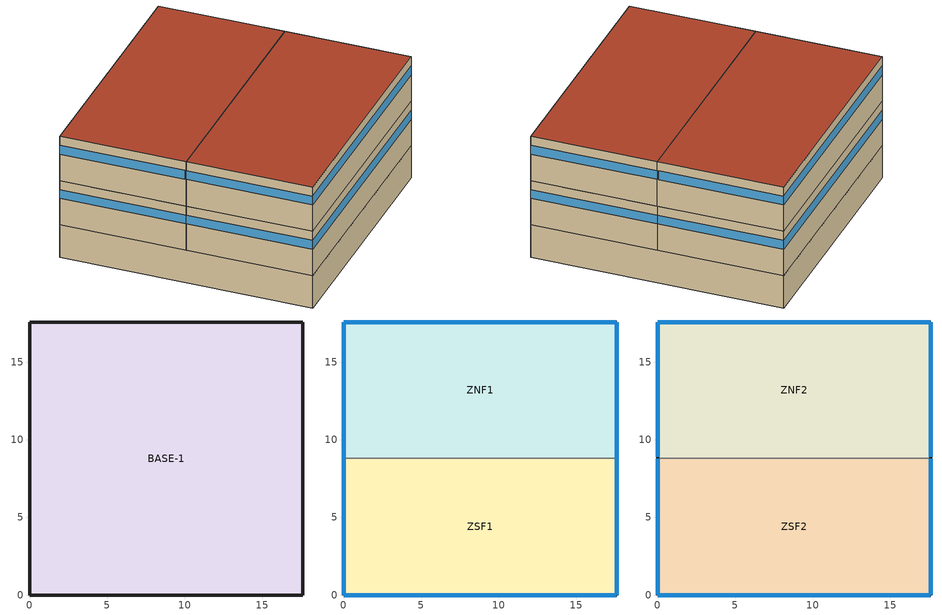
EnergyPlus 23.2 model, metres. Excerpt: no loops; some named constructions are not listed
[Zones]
BASE-1
 floor ground (SLABL): 0,17.59 17.59,17.59 17.59,0 0,0 z-2.44
 wall ground (UNDRWALL): 0,0 17.59,0 17.59,17.59 0,17.59 0,0 z-2.44:0
ZSF1
 floor to BASE-1 (FLOORR): 0,8.79 17.59,8.79 17.59,0 0,0 z0
 wall outside (WALLR): 0,8.79 0,0 17.59,0 17.59,8.79 z0:3.35
 window (CFS_Glz_2046): 17.59,0.01 17.59,8.79 / 0.01,0 17.58,0 / 0,8.79 0,0.01 z2.01:2.67
ZNF1
 floor to BASE-1 (FLOORR): 0,17.59 17.59,17.59 17.59,8.79 0,8.79 z0
 wall outside (WALLR): 17.59,8.79 17.59,17.59 0,17.59 0,8.79 z0:3.35
 wall to ZSF1 (INTWALL-1): 0,8.79 17.59,8.79 z0:3.35
 window (CFS_Glz_2046): 17.59,8.8 17.59,17.58 / 17.58,17.59 0.01,17.59 / 0,17.58 0,8.8 z2.01:2.67
ZNF2
 floor to ZNF1 (FLOORR): 0,17.59 17.59,17.59 17.59,8.79 0,8.79 z3.35
 wall outside (WALLR): 17.59,8.79 17.59,17.59 0,17.59 0,8.79 z3.35:6.71
 wall to ZSF2 (INTWALL-1): 0,8.79 17.59,8.79 z3.35:6.71
 window (CFS_Glz_2035): 17.59,8.9 17.59,17.58 / 17.58,17.59 0.01,17.59 / 0,17.58 0,8.9 z5.36:6.03
 roof outside (ROOFR): 0,8.79 17.59,8.79 17.59,17.59 0,17.59 z6.71
ZSF2
 floor to ZSF1 (FLOORR): 0,8.79 17.59,8.79 17.59,0 0,0 z3.35
 wall outside (WALLR): 0,8.79 0,0 17.59,0 17.59,8.79 z3.35:6.71
 window (CFS_Glz_2035): 17.59,0.01 17.59,8.79 / 0.01,0 17.58,0 / 0,8.79 0,0.01 z5.36:6.03
 roof outside (ROOFR): 0,0 17.59,0 17.59,8.79 0,8.79 z6.71
[Matrix:TwoDimension]
CFS_Glz_2046_RbSol: Number of columns=41; Number of rows=41; Value 1=0.69151; Value 2=0.05506; Value 3=0.05507; Value 4=0.05506; Value 5=0.05507; Value 6=0.05506; Value 7=0.05507; Value 8=0.05506; Value 9=0.05507; Value 10=0.05811; Value 11=0.05817; Value 12=0.05814; Value 13=0.05811; Value 14=0.05814; Value 15=0.05817; Value 16=0.05811; Value 17=0.05817; Value 18=0.05814; Value 19=0.05811; Value 20=0.05814; Value 21=0.05817; Value 22=0.06009; Value 23=0.05977; Value 24=0.0589; Value 25=0.06009; Value 26=0.0589; Value 27=0.05977; Value 28=0.06009; Value 29=0.05977; Value 30=0.0589; Value 31=0.06009; Value 32=0.0589; Value 33=0.05977; Value 34=0.1065; Value 35=0.10847; Value 36=0.1065; Value 37=0.10847; Value 38=0.1065; Value 39=0.10847; Value 40=0.1065; Value 41=0.10847; Value 42=0.05385; Value 43=0.72427; Value 44=0.05506; Value 45=0.05505; Value 46=0.05506; Value 47=0.05505; Value 48=0.05506; Value 49=0.05505; Value 50=0.05506; Value 51=0.0581; Value 52=0.05816; Value 53=0.05813; Value 54=0.0581; Value 55=0.05813; Value 56=0.05816; Value 57=0.0581; Value 58=0.05816; Value 59=0.05813; Value 60=0.0581; Value 61=0.05813; Value 62=0.05816; Value 63=0.06007; Value 64=0.05974; Value 65=0.05888; Value 66=0.06007; Value 67=0.05888; Value 68=0.05974; Value 69=0.06007; Value 70=0.05974; Value 71=0.05888; Value 72=0.06007; Value 73=0.05888; Value 74=0.05974; Value 75=0.10645; Value 76=0.10843; Value 77=0.10645; Value 78=0.10843; Value 79=0.10645; Value 80=0.10843; Value 81=0.10645; Value 82=0.10843; Value 83=0.05385; Value 84=0.05505; Value 85=0.72413; Value 86=0.05505; Value 87=0.05506; Value 88=0.05505; Value 89=0.05506; Value 90=0.05505; Value 91=0.05506; Value 92=0.0581; Value 93=0.05816; Value 94=0.05813; Value 95=0.0581; Value 96=0.05813; Value 97=0.05816; Value 98=0.0581; Value 99=0.05816; Value 100=0.05813; Value 101=0.0581; Value 102=0.05813; Value 103=0.05816; Value 104=0.06007; Value 105=0.05974; Value 106=0.05888; Value 107=0.06007; Value 108=0.05888; Value 109=0.05974; Value 110=0.06007; Value 111=0.05974; Value 112=0.05888; Value 113=0.06007; Value 114=0.05888; Value 115=0.05974; Value 116=0.10645; Value 117=0.10843; Value 118=0.10645; Value 119=0.10843; Value 120=0.10645; Value 121=0.10843; Value 122=0.10645; Value 123=0.10843; Value 124=0.05385; Value 125=0.05505; Value 126=0.05506; Value 127=0.72427; Value 128=0.05506; Value 129=0.05505; Value 130=0.05506; Value 131=0.05505; Value 132=0.05506; Value 133=0.0581; Value 134=0.05816; Value 135=0.05813; Value 136=0.0581; Value 137=0.05813; Value 138=0.05816; Value 139=0.0581; Value 140=0.05816; Value 141=0.05813; Value 142=0.0581; Value 143=0.05813; Value 144=0.05816; Value 145=0.06007; Value 146=0.05974; Value 147=0.05888; Value 148=0.06007; Value 149=0.05888; Value 150=0.05974; Value 151=0.06007; Value 152=0.05974; Value 153=0.05888; Value 154=0.06007; Value 155=0.05888; Value 156=0.05974; Value 157=0.10645; Value 158=0.10843; Value 159=0.10645; Value 160=0.10843; Value 161=0.10645; Value 162=0.10843; Value 163=0.10645; Value 164=0.10843; Value 165=0.05385; Value 166=0.05505; Value 167=0.05506; Value 168=0.05505; Value 169=0.72413; Value 170=0.05505; Value 171=0.05506; Value 172=0.05505; Value 173=0.05506; Value 174=0.0581; Value 175=0.05816; Value 176=0.05813; Value 177=0.0581; Value 178=0.05813; Value 179=0.05816; Value 180=0.0581; Value 181=0.05816; Value 182=0.05813; Value 183=0.0581; Value 184=0.05813; Value 185=0.05816; Value 186=0.06007; Value 187=0.05974; Value 188=0.05888; Value 189=0.06007; Value 190=0.05888; Value 191=0.05974; Value 192=0.06007; Value 193=0.05974; Value 194=0.05888; Value 195=0.06007; Value 196=0.05888; Value 197=0.05974; Value 198=0.10645; Value 199=0.10843; Value 200=0.10645; Value 201=0.10843; Value 202=0.10645; Value 203=0.10843; Value 204=0.10645; Value 205=0.10843; Value 206=0.05385; Value 207=0.05505; Value 208=0.05506; Value 209=0.05505; Value 210=0.05506; Value 211=0.72427; Value 212=0.05506; Value 213=0.05505; Value 214=0.05506; Value 215=0.0581; Value 216=0.05816; Value 217=0.05813; Value 218=0.0581; Value 219=0.05813; Value 220=0.05816; Value 221=0.0581; Value 222=0.05816; Value 223=0.05813; Value 224=0.0581; Value 225=0.05813; Value 226=0.05816; Value 227=0.06007; Value 228=0.05974; Value 229=0.05888; Value 230=0.06007; Value 231=0.05888; Value 232=0.05974; Value 233=0.06007; Value 234=0.05974; Value 235=0.05888; Value 236=0.06007; Value 237=0.05888; Value 238=0.05974; Value 239=0.10645; Value 240=0.10843; Value 241=0.10645; Value 242=0.10843; Value 243=0.10645; Value 244=0.10843; Value 245=0.10645; Value 246=0.10843; Value 247=0.05385; Value 248=0.05505; Value 249=0.05506; Value 250=0.05505; Value 251=0.05506; Value 252=0.05505; Value 253=0.72413; Value 254=0.05505; Value 255=0.05506; Value 256=0.0581; Value 257=0.05816; Value 258=0.05813; Value 259=0.0581; Value 260=0.05813; Value 261=0.05816; Value 262=0.0581; Value 263=0.05816; Value 264=0.05813; Value 265=0.0581; Value 266=0.05813; Value 267=0.05816; Value 268=0.06007; Value 269=0.05974; Value 270=0.05888; Value 271=0.06007; Value 272=0.05888; Value 273=0.05974; Value 274=0.06007; Value 275=0.05974; Value 276=0.05888; Value 277=0.06007; Value 278=0.05888; Value 279=0.05974; Value 280=0.10645; Value 281=0.10843; Value 282=0.10645; Value 283=0.10843; Value 284=0.10645; Value 285=0.10843; Value 286=0.10645; Value 287=0.10843; Value 288=0.05385; Value 289=0.05505; Value 290=0.05506; Value 291=0.05505; Value 292=0.05506; Value 293=0.05505; Value 294=0.05506; Value 295=0.72427; Value 296=0.05506; Value 297=0.0581; Value 298=0.05816; Value 299=0.05813; Value 300=0.0581; Value 301=0.05813; Value 302=0.05816; Value 303=0.0581; Value 304=0.05816; Value 305=0.05813; Value 306=0.0581; Value 307=0.05813; Value 308=0.05816; Value 309=0.06007; Value 310=0.05974; Value 311=0.05888; Value 312=0.06007; Value 313=0.05888; Value 314=0.05974; Value 315=0.06007; Value 316=0.05974; Value 317=0.05888; Value 318=0.06007; Value 319=0.05888; Value 320=0.05974; Value 321=0.10645; Value 322=0.10843; Value 323=0.10645; Value 324=0.10843; Value 325=0.10645; Value 326=0.10843; Value 327=0.10645; Value 328=0.10843; Value 329=0.05385; Value 330=0.05505; Value 331=0.05506; Value 332=0.05505; Value 333=0.05506; Value 334=0.05505; Value 335=0.05506; Value 336=0.05505; Value 337=0.72413; Value 338=0.0581; Value 339=0.05816; Value 340=0.05813; Value 341=0.0581; Value 342=0.05813; Value 343=0.05816; Value 344=0.0581; Value 345=0.05816; Value 346=0.05813; Value 347=0.0581; Value 348=0.05813; Value 349=0.05816; Value 350=0.06007; Value 351=0.05974; Value 352=0.05888; Value 353=0.06007; Value 354=0.05888; Value 355=0.05974; Value 356=0.06007; Value 357=0.05974; Value 358=0.05888; Value 359=0.06007; Value 360=0.05888; Value 361=0.05974; Value 362=0.10645; Value 363=0.10843; Value 364=0.10645; Value 365=0.10843; Value 366=0.10645; Value 367=0.10843; Value 368=0.10645; Value 369=0.10843; Value 370=0.05385; Value 371=0.05505; Value 372=0.05506; Value 373=0.05505; Value 374=0.05506; Value 375=0.05505; Value 376=0.05506; Value 377=0.05505; Value 378=0.05506; Value 379=0.64893; Value 380=0.05816; Value 381=0.05813; Value 382=0.0581; Value 383=0.05813; Value 384=0.05816; Value 385=0.0581; Value 386=0.05816; Value 387=0.05813; Value 388=0.0581; Value 389=0.05813; Value 390=0.05816; Value 391=0.06007; Value 392=0.05974; Value 393=0.05887; Value 394=0.06007; Value 395=0.05887; Value 396=0.05974; Value 397=0.06007; Value 398=0.05974; Value 399=0.05887; Value 400=0.06007; Value 401=0.05887; Value 402=0.05974; Value 403=0.10644; Value 404=0.10842; Value 405=0.10644; Value 406=0.10842; Value 407=0.10644; Value 408=0.10842; Value 409=0.10644; Value 410=0.10842; Value 411=0.05384; Value 412=0.05505; Value 413=0.05506; Value 414=0.05505; Value 415=0.05506; Value 416=0.05505; Value 417=0.05506; Value 418=0.05505; Value 419=0.05506; Value 420=0.0581; Value 421=0.647; Value 422=0.05813; Value 423=0.0581; Value 424=0.05813; Value 425=0.05816; Value 426=0.0581; Value 427=0.05816; Value 428=0.05813; Value 429=0.0581; Value 430=0.05813; Value 431=0.05816; Value 432=0.06006; Value 433=0.05973; Value 434=0.05887; Value 435=0.06006; Value 436=0.05887; Value 437=0.05973; Value 438=0.06006; Value 439=0.05973; Value 440=0.05887; Value 441=0.06006; Value 442=0.05887; Value 443=0.05973; Value 444=0.10643; Value 445=0.10842; Value 446=0.10643; Value 447=0.10842; Value 448=0.10643; Value 449=0.10842; Value 450=0.10643; Value 451=0.10842; Value 452=0.05384; Value 453=0.05505; Value 454=0.05506; Value 455=0.05505; Value 456=0.05506; Value 457=0.05505; Value 458=0.05506; Value 459=0.05505; Value 460=0.05506; Value 461=0.0581; Value 462=0.05816; Value 463=0.64697; Value 464=0.0581; Value 465=0.05813; Value 466=0.05816; Value 467=0.0581; Value 468=0.05816; Value 469=0.05813; Value 470=0.0581; Value 471=0.05813; Value 472=0.05816; Value 473=0.06006; Value 474=0.05973; Value 475=0.05887; Value 476=0.06006; Value 477=0.05887; Value 478=0.05973; Value 479=0.06006; Value 480=0.05973; Value 481=0.05887; Value 482=0.06006; Value 483=0.05887; Value 484=0.05973; Value 485=0.10643; Value 486=0.10842; Value 487=0.10643; Value 488=0.10842; Value 489=0.10643; Value 490=0.10842; Value 491=0.10643; Value 492=0.10842; Value 493=0.05385; Value 494=0.05505; Value 495=0.05506; Value 496=0.05505; Value 497=0.05506; Value 498=0.05505; Value 499=0.05506; Value 500=0.05505; Value 501=0.05506; Value 502=0.0581; Value 503=0.05816; Value 504=0.05813; Value 505=0.64893; Value 506=0.05813; Value 507=0.05816; Value 508=0.0581; Value 509=0.05816; Value 510=0.05813; Value 511=0.0581; Value 512=0.05813; Value 513=0.05816; Value 514=0.06007; Value 515=0.05974; Value 516=0.05887; Value 517=0.06007; Value 518=0.05887; Value 519=0.05974; Value 520=0.06007; Value 521=0.05974; Value 522=0.05887; Value 523=0.06007; Value 524=0.05887; Value 525=0.05974; Value 526=0.10644; Value 527=0.10842; Value 528=0.10644; Value 529=0.10842; Value 530=0.10644; Value 531=0.10842; Value 532=0.10644; Value 533=0.10842; Value 534=0.05384; Value 535=0.05505; Value 536=0.05506; Value 537=0.05505; Value 538=0.05506; Value 539=0.05505; Value 540=0.05506; Value 541=0.05505; Value 542=0.05506; Value 543=0.0581; Value 544=0.05816; Value 545=0.05813; Value 546=0.0581; Value 547=0.64697; Value 548=0.05816; Value 549=0.0581; Value 550=0.05816; Value 551=0.05813; Value 552=0.0581; Value 553=0.05813; Value 554=0.05816; Value 555=0.06006; Value 556=0.05973; Value 557=0.05887; Value 558=0.06006; Value 559=0.05887; Value 560=0.05973; Value 561=0.06006; Value 562=0.05973; Value 563=0.05887; Value 564=0.06006; Value 565=0.05887; Value 566=0.05973; Value 567=0.10643; Value 568=0.10842; Value 569=0.10643; Value 570=0.10842; Value 571=0.10643; Value 572=0.10842; Value 573=0.10643; Value 574=0.10842; Value 575=0.05384; Value 576=0.05505; Value 577=0.05506; Value 578=0.05505; Value 579=0.05506; Value 580=0.05505; Value 581=0.05506; Value 582=0.05505; Value 583=0.05506; Value 584=0.0581; Value 585=0.05816; Value 586=0.05813; Value 587=0.0581; Value 588=0.05813; Value 589=0.647; Value 590=0.0581; Value 591=0.05816; Value 592=0.05813; Value 593=0.0581; Value 594=0.05813; Value 595=0.05816; Value 596=0.06006; Value 597=0.05973; Value 598=0.05887; Value 599=0.06006; Value 600=0.05887; Value 601=0.05973; Value 602=0.06006; Value 603=0.05973; Value 604=0.05887; Value 605=0.06006; Value 606=0.05887; Value 607=0.05973; Value 608=0.10643; Value 609=0.10842; Value 610=0.10643; Value 611=0.10842; Value 612=0.10643; Value 613=0.10842; Value 614=0.10643; Value 615=0.10842; Value 616=0.05385; Value 617=0.05505; Value 618=0.05506; Value 619=0.05505; Value 620=0.05506; Value 621=0.05505; Value 622=0.05506; Value 623=0.05505; Value 624=0.05506; Value 625=0.0581; Value 626=0.05816; Value 627=0.05813; Value 628=0.0581; Value 629=0.05813; Value 630=0.05816; Value 631=0.64893; Value 632=0.05816; Value 633=0.05813; Value 634=0.0581; Value 635=0.05813; Value 636=0.05816; Value 637=0.06007; Value 638=0.05974; Value 639=0.05887; Value 640=0.06007; Value 641=0.05887; Value 642=0.05974; Value 643=0.06007; Value 644=0.05974; Value 645=0.05887; Value 646=0.06007; Value 647=0.05887; Value 648=0.05974; Value 649=0.10644; Value 650=0.10842; Value 651=0.10644; Value 652=0.10842; Value 653=0.10644; Value 654=0.10842; Value 655=0.10644; Value 656=0.10842; Value 657=0.05384; Value 658=0.05505; Value 659=0.05506; Value 660=0.05505; Value 661=0.05506; Value 662=0.05505; Value 663=0.05506; Value 664=0.05505; Value 665=0.05506; Value 666=0.0581; Value 667=0.05816; Value 668=0.05813; Value 669=0.0581; Value 670=0.05813; Value 671=0.05816; Value 672=0.0581; Value 673=0.647; Value 674=0.05813; Value 675=0.0581; Value 676=0.05813; Value 677=0.05816; Value 678=0.06006; Value 679=0.05973; Value 680=0.05887; Value 681=0.06006; Value 682=0.05887; Value 683=0.05973; Value 684=0.06006; Value 685=0.05973; Value 686=0.05887; Value 687=0.06006; Value 688=0.05887; Value 689=0.05973; Value 690=0.10643; Value 691=0.10842; Value 692=0.10643; Value 693=0.10842; Value 694=0.10643; Value 695=0.10842; Value 696=0.10643; Value 697=0.10842; Value 698=0.05384; Value 699=0.05505; Value 700=0.05506; Value 701=0.05505; Value 702=0.05506; Value 703=0.05505; Value 704=0.05506; Value 705=0.05505; Value 706=0.05506; Value 707=0.0581; Value 708=0.05816; Value 709=0.05813; Value 710=0.0581; Value 711=0.05813; Value 712=0.05816; Value 713=0.0581; Value 714=0.05816; Value 715=0.64697; Value 716=0.0581; Value 717=0.05813; Value 718=0.05816; Value 719=0.06006; Value 720=0.05973; Value 721=0.05887; Value 722=0.06006; Value 723=0.05887; Value 724=0.05973; Value 725=0.06006; Value 726=0.05973; Value 727=0.05887; Value 728=0.06006; Value 729=0.05887; Value 730=0.05973; Value 731=0.10643; Value 732=0.10842; Value 733=0.10643; Value 734=0.10842; Value 735=0.10643; Value 736=0.10842; Value 737=0.10643; Value 738=0.10842; Value 739=0.05385; Value 740=0.05505; Value 741=0.05506; Value 742=0.05505; Value 743=0.05506; Value 744=0.05505; Value 745=0.05506; Value 746=0.05505; Value 747=0.05506; Value 748=0.0581; Value 749=0.05816; Value 750=0.05813; Value 751=0.0581; Value 752=0.05813; Value 753=0.05816; Value 754=0.0581; Value 755=0.05816; Value 756=0.05813; Value 757=0.64893; Value 758=0.05813; Value 759=0.05816; Value 760=0.06007; Value 761=0.05974; Value 762=0.05887; Value 763=0.06007; Value 764=0.05887; Value 765=0.05974; Value 766=0.06007; Value 767=0.05974; Value 768=0.05887; Value 769=0.06007; Value 770=0.05887; Value 771=0.05974; Value 772=0.10644; Value 773=0.10842; Value 774=0.10644; Value 775=0.10842; Value 776=0.10644; Value 777=0.10842; Value 778=0.10644; Value 779=0.10842; Value 780=0.05384; Value 781=0.05505; Value 782=0.05506; Value 783=0.05505; Value 784=0.05506; Value 785=0.05505; Value 786=0.05506; Value 787=0.05505; Value 788=0.05506; Value 789=0.0581; Value 790=0.05816; Value 791=0.05813; Value 792=0.0581; Value 793=0.05813; Value 794=0.05816; Value 795=0.0581; Value 796=0.05816; Value 797=0.05813; Value 798=0.0581; Value 799=0.64697; Value 800=0.05816; Value 801=0.06006; Value 802=0.05973; Value 803=0.05887; Value 804=0.06006; Value 805=0.05887; Value 806=0.05973; Value 807=0.06006; Value 808=0.05973; Value 809=0.05887; Value 810=0.06006; Value 811=0.05887; Value 812=0.05973; Value 813=0.10643; Value 814=0.10842; Value 815=0.10643; Value 816=0.10842; Value 817=0.10643; Value 818=0.10842; Value 819=0.10643; Value 820=0.10842; Value 821=0.05384; Value 822=0.05505; Value 823=0.05506; Value 824=0.05505; Value 825=0.05506; Value 826=0.05505; Value 827=0.05506; Value 828=0.05505; Value 829=0.05506; Value 830=0.0581; Value 831=0.05816; Value 832=0.05813; Value 833=0.0581; Value 834=0.05813; Value 835=0.05816; Value 836=0.0581; Value 837=0.05816; Value 838=0.05813; Value 839=0.0581; Value 840=0.05813; Value 841=0.647; Value 842=0.06006; Value 843=0.05973; Value 844=0.05887; Value 845=0.06006; Value 846=0.05887; Value 847=0.05973; Value 848=0.06006; Value 849=0.05973; Value 850=0.05887; Value 851=0.06006; Value 852=0.05887; Value 853=0.05973; Value 854=0.10643; Value 855=0.10842; Value 856=0.10643; Value 857=0.10842; Value 858=0.10643; Value 859=0.10842; Value 860=0.10643; Value 861=0.10842; Value 862=0.05395; Value 863=0.05516; Value 864=0.05517; Value 865=0.05516; Value 866=0.05517; Value 867=0.05516; Value 868=0.05517; Value 869=0.05516; Value 870=0.05517; Value 871=0.05824; Value 872=0.0583; Value 873=0.05828; Value 874=0.05824; Value 875=0.05828; Value 876=0.0583; Value 877=0.05824; Value 878=0.0583; Value 879=0.05828; Value 880=0.05824; Value 881=0.05828; Value 882=0.0583; Value 883=0.67826; Value 884=0.06009; Value 885=0.05924; Value 886=0.0604; Value 887=0.05924; Value 888=0.06009; Value 889=0.0604; Value 890=0.06009; Value 891=0.05924; Value 892=0.0604; Value 893=0.05924; Value 894=0.06009; Value 895=0.1071; Value 896=0.10901; Value 897=0.1071; Value 898=0.10901; Value 899=0.1071; Value 900=0.10901; Value 901=0.1071; Value 902=0.10901; Value 903=0.05395; Value 904=0.05515; Value 905=0.05516; Value 906=0.05515; Value 907=0.05516; Value 908=0.05515; Value 909=0.05516; Value 910=0.05515; Value 911=0.05516; Value 912=0.05823; Value 913=0.05829; Value 914=0.05827; Value 915=0.05823; Value 916=0.05827; Value 917=0.05829; Value 918=0.05823; Value 919=0.05829; Value 920=0.05827; Value 921=0.05823; Value 922=0.05827; Value 923=0.05829; Value 924=0.06037; Value 925=0.66365; Value 926=0.05921; Value 927=0.06037; Value 928=0.05921; Value 929=0.06006; Value 930=0.06037; Value 931=0.06006; Value 932=0.05921; Value 933=0.06037; Value 934=0.05921; Value 935=0.06006; Value 936=0.10705; Value 937=0.10896; Value 938=0.10705; Value 939=0.10896; Value 940=0.10705; Value 941=0.10896; Value 942=0.10705; Value 943=0.10896; Value 944=0.05395; Value 945=0.05515; Value 946=0.05516; Value 947=0.05515; Value 948=0.05516; Value 949=0.05515; Value 950=0.05516; Value 951=0.05515; Value 952=0.05516; Value 953=0.05823; Value 954=0.05829; Value 955=0.05827; Value 956=0.05823; Value 957=0.05827; Value 958=0.05829; Value 959=0.05823; Value 960=0.05829; Value 961=0.05827; Value 962=0.05823; Value 963=0.05827; Value 964=0.05829; Value 965=0.06037; Value 966=0.06006; Value 967=0.6628; Value 968=0.06037; Value 969=0.05921; Value 970=0.06006; Value 971=0.06037; Value 972=0.06006; Value 973=0.05921; Value 974=0.06037; Value 975=0.05921; Value 976=0.06006; Value 977=0.10705; Value 978=0.10896; Value 979=0.10705; Value 980=0.10896; Value 981=0.10705; Value 982=0.10896; Value 983=0.10705; Value 984=0.10896; Value 985=0.05395; Value 986=0.05516; Value 987=0.05517; Value 988=0.05516; Value 989=0.05517; Value 990=0.05516; Value 991=0.05517; Value 992=0.05516; Value 993=0.05517; Value 994=0.05824; Value 995=0.0583; Value 996=0.05828; Value 997=0.05824; Value 998=0.05828; Value 999=0.0583; Value 1000=0.05824; Value 1001=0.0583; Value 1002=0.05828; Value 1003=0.05824; Value 1004=0.05828; Value 1005=0.0583; Value 1006=0.0604; Value 1007=0.06009; Value 1008=0.05924; Value 1009=0.67826; Value 1010=0.05924; Value 1011=0.06009; Value 1012=0.0604; Value 1013=0.06009; Value 1014=0.05924; Value 1015=0.0604; Value 1016=0.05924; Value 1017=0.06009; Value 1018=0.1071; Value 1019=0.10901; Value 1020=0.1071; Value 1021=0.10901; Value 1022=0.1071; Value 1023=0.10901; Value 1024=0.1071; Value 1025=0.10901; Value 1026=0.05395; Value 1027=0.05515; Value 1028=0.05516; Value 1029=0.05515; Value 1030=0.05516; Value 1031=0.05515; Value 1032=0.05516; Value 1033=0.05515; Value 1034=0.05516; Value 1035=0.05823; Value 1036=0.05829; Value 1037=0.05827; Value 1038=0.05823; Value 1039=0.05827; Value 1040=0.05829; Value 1041=0.05823; Value 1042=0.05829; Value 1043=0.05827; Value 1044=0.05823; Value 1045=0.05827; Value 1046=0.05829; Value 1047=0.06037; Value 1048=0.06006; Value 1049=0.05921; Value 1050=0.06037; Value 1051=0.6628; Value 1052=0.06006; Value 1053=0.06037; Value 1054=0.06006; Value 1055=0.05921; Value 1056=0.06037; Value 1057=0.05921; Value 1058=0.06006; Value 1059=0.10705; Value 1060=0.10896; Value 1061=0.10705; Value 1062=0.10896; Value 1063=0.10705; Value 1064=0.10896; Value 1065=0.10705; Value 1066=0.10896; Value 1067=0.05395; Value 1068=0.05515; Value 1069=0.05516; Value 1070=0.05515; Value 1071=0.05516; Value 1072=0.05515; Value 1073=0.05516; Value 1074=0.05515; Value 1075=0.05516; Value 1076=0.05823; Value 1077=0.05829; Value 1078=0.05827; Value 1079=0.05823; Value 1080=0.05827; Value 1081=0.05829; Value 1082=0.05823; Value 1083=0.05829; Value 1084=0.05827; Value 1085=0.05823; Value 1086=0.05827; Value 1087=0.05829; Value 1088=0.06037; Value 1089=0.06006; Value 1090=0.05921; Value 1091=0.06037; Value 1092=0.05921; Value 1093=0.66365; Value 1094=0.06037; Value 1095=0.06006; Value 1096=0.05921; Value 1097=0.06037; Value 1098=0.05921; Value 1099=0.06006; Value 1100=0.10705; Value 1101=0.10896; Value 1102=0.10705; Value 1103=0.10896; Value 1104=0.10705; Value 1105=0.10896; Value 1106=0.10705; Value 1107=0.10896; Value 1108=0.05395; Value 1109=0.05516; Value 1110=0.05517; Value 1111=0.05516; Value 1112=0.05517; Value 1113=0.05516; Value 1114=0.05517; Value 1115=0.05516; Value 1116=0.05517; Value 1117=0.05824; Value 1118=0.0583; Value 1119=0.05828; Value 1120=0.05824; Value 1121=0.05828; Value 1122=0.0583; Value 1123=0.05824; Value 1124=0.0583; Value 1125=0.05828; Value 1126=0.05824; Value 1127=0.05828; Value 1128=0.0583; Value 1129=0.0604; Value 1130=0.06009; Value 1131=0.05924; Value 1132=0.0604; Value 1133=0.05924; Value 1134=0.06009; Value 1135=0.67826; Value 1136=0.06009; Value 1137=0.05924; Value 1138=0.0604; Value 1139=0.05924; Value 1140=0.06009; Value 1141=0.1071; Value 1142=0.10901; Value 1143=0.1071; Value 1144=0.10901; Value 1145=0.1071; Value 1146=0.10901; Value 1147=0.1071; Value 1148=0.10901; Value 1149=0.05395; Value 1150=0.05515; Value 1151=0.05516; Value 1152=0.05515; Value 1153=0.05516; Value 1154=0.05515; Value 1155=0.05516; Value 1156=0.05515; Value 1157=0.05516; Value 1158=0.05823; Value 1159=0.05829; Value 1160=0.05827; Value 1161=0.05823; Value 1162=0.05827; Value 1163=0.05829; Value 1164=0.05823; Value 1165=0.05829; Value 1166=0.05827; Value 1167=0.05823; Value 1168=0.05827; Value 1169=0.05829; Value 1170=0.06037; Value 1171=0.06006; Value 1172=0.05921; Value 1173=0.06037; Value 1174=0.05921; Value 1175=0.06006; Value 1176=0.06037; Value 1177=0.66365; Value 1178=0.05921; Value 1179=0.06037; Value 1180=0.05921; Value 1181=0.06006; Value 1182=0.10705; Value 1183=0.10896; Value 1184=0.10705; Value 1185=0.10896; Value 1186=0.10705; Value 1187=0.10896; Value 1188=0.10705; Value 1189=0.10896; Value 1190=0.05395; Value 1191=0.05515; Value 1192=0.05516; Value 1193=0.05515; Value 1194=0.05516; Value 1195=0.05515; Value 1196=0.05516; Value 1197=0.05515; Value 1198=0.05516; Value 1199=0.05823; Value 1200=0.05829; Value 1201=0.05827; Value 1202=0.05823; Value 1203=0.05827; Value 1204=0.05829; Value 1205=0.05823; Value 1206=0.05829; Value 1207=0.05827; Value 1208=0.05823; Value 1209=0.05827; Value 1210=0.05829; Value 1211=0.06037; Value 1212=0.06006; Value 1213=0.05921; Value 1214=0.06037; Value 1215=0.05921; Value 1216=0.06006; Value 1217=0.06037; Value 1218=0.06006; Value 1219=0.6628; Value 1220=0.06037; Value 1221=0.05921; Value 1222=0.06006; Value 1223=0.10705; Value 1224=0.10896; Value 1225=0.10705; Value 1226=0.10896; Value 1227=0.10705; Value 1228=0.10896; Value 1229=0.10705; Value 1230=0.10896; Value 1231=0.05395; Value 1232=0.05516; Value 1233=0.05517; Value 1234=0.05516; Value 1235=0.05517; Value 1236=0.05516; Value 1237=0.05517; Value 1238=0.05516; Value 1239=0.05517; Value 1240=0.05824; Value 1241=0.0583; Value 1242=0.05828; Value 1243=0.05824; Value 1244=0.05828; Value 1245=0.0583; Value 1246=0.05824; Value 1247=0.0583; Value 1248=0.05828; Value 1249=0.05824; Value 1250=0.05828; Value 1251=0.0583; Value 1252=0.0604; Value 1253=0.06009; Value 1254=0.05924; Value 1255=0.0604; Value 1256=0.05924; Value 1257=0.06009; Value 1258=0.0604; Value 1259=0.06009; Value 1260=0.05924; Value 1261=0.67826; Value 1262=0.05924; Value 1263=0.06009; Value 1264=0.1071; Value 1265=0.10901; Value 1266=0.1071; Value 1267=0.10901; Value 1268=0.1071; Value 1269=0.10901; Value 1270=0.1071; Value 1271=0.10901; Value 1272=0.05395; Value 1273=0.05515; Value 1274=0.05516; Value 1275=0.05515; Value 1276=0.05516; Value 1277=0.05515; Value 1278=0.05516; Value 1279=0.05515; Value 1280=0.05516; Value 1281=0.05823; Value 1282=0.05829; Value 1283=0.05827; Value 1284=0.05823; Value 1285=0.05827; Value 1286=0.05829; Value 1287=0.05823; Value 1288=0.05829; Value 1289=0.05827; Value 1290=0.05823; Value 1291=0.05827; Value 1292=0.05829; Value 1293=0.06037; Value 1294=0.06006; Value 1295=0.05921; Value 1296=0.06037; Value 1297=0.05921; Value 1298=0.06006; Value 1299=0.06037; Value 1300=0.06006; Value 1301=0.05921; Value 1302=0.06037; Value 1303=0.6628; Value 1304=0.06006; Value 1305=0.10705; Value 1306=0.10896; Value 1307=0.10705; Value 1308=0.10896; Value 1309=0.10705; Value 1310=0.10896; Value 1311=0.10705; Value 1312=0.10896; Value 1313=0.05395; Value 1314=0.05515; Value 1315=0.05516; Value 1316=0.05515; Value 1317=0.05516; Value 1318=0.05515; Value 1319=0.05516; Value 1320=0.05515; Value 1321=0.05516; Value 1322=0.05823; Value 1323=0.05829; Value 1324=0.05827; Value 1325=0.05823; Value 1326=0.05827; Value 1327=0.05829; Value 1328=0.05823; Value 1329=0.05829; Value 1330=0.05827; Value 1331=0.05823; Value 1332=0.05827; Value 1333=0.05829; Value 1334=0.06037; Value 1335=0.06006; Value 1336=0.05921; Value 1337=0.06037; Value 1338=0.05921; Value 1339=0.06006; Value 1340=0.06037; Value 1341=0.06006; Value 1342=0.05921; Value 1343=0.06037; Value 1344=0.05921; Value 1345=0.66365; Value 1346=0.10705; Value 1347=0.10896; Value 1348=0.10705; Value 1349=0.10896; Value 1350=0.10705; Value 1351=0.10896; Value 1352=0.10705; Value 1353=0.10896; Value 1354=0.05373; Value 1355=0.05493; Value 1356=0.05495; Value 1357=0.05493; Value 1358=0.05495; Value 1359=0.05493; Value 1360=0.05495; Value 1361=0.05493; Value 1362=0.05495; Value 1363=0.05795; Value 1364=0.05801; Value 1365=0.05798; Value 1366=0.05795; Value 1367=0.05798; Value 1368=0.05801; Value 1369=0.05795; Value 1370=0.05801; Value 1371=0.05798; Value 1372=0.05795; Value 1373=0.05798; Value 1374=0.05801; Value 1375=0.05973; Value 1376=0.05938; Value 1377=0.0585; Value 1378=0.05973; Value 1379=0.0585; Value 1380=0.05938; Value 1381=0.05973; Value 1382=0.05938; Value 1383=0.0585; Value 1384=0.05973; Value 1385=0.0585; Value 1386=0.05938; Value 1387=0.20227; Value 1388=0.10783; Value 1389=0.10578; Value 1390=0.10783; Value 1391=0.10578; Value 1392=0.10783; Value 1393=0.10578; Value 1394=0.10783; Value 1395=0.05382; Value 1396=0.05502; Value 1397=0.05503; Value 1398=0.05502; Value 1399=0.05503; Value 1400=0.05502; Value 1401=0.05503; Value 1402=0.05502; Value 1403=0.05503; Value 1404=0.05806; Value 1405=0.05812; Value 1406=0.0581; Value 1407=0.05806; Value 1408=0.0581; Value 1409=0.05812; Value 1410=0.05806; Value 1411=0.05812; Value 1412=0.0581; Value 1413=0.05806; Value 1414=0.0581; Value 1415=0.05812; Value 1416=0.05999; Value 1417=0.05965; Value 1418=0.05879; Value 1419=0.05999; Value 1420=0.05879; Value 1421=0.05965; Value 1422=0.05999; Value 1423=0.05965; Value 1424=0.05879; Value 1425=0.05999; Value 1426=0.05879; Value 1427=0.05965; Value 1428=0.10629; Value 1429=0.24326; Value 1430=0.10629; Value 1431=0.10829; Value 1432=0.10629; Value 1433=0.10829; Value 1434=0.10629; Value 1435=0.10829; Value 1436=0.05373; Value 1437=0.05493; Value 1438=0.05495; Value 1439=0.05493; Value 1440=0.05495; Value 1441=0.05493; Value 1442=0.05495; Value 1443=0.05493; Value 1444=0.05495; Value 1445=0.05795; Value 1446=0.05801; Value 1447=0.05798; Value 1448=0.05795; Value 1449=0.05798; Value 1450=0.05801; Value 1451=0.05795; Value 1452=0.05801; Value 1453=0.05798; Value 1454=0.05795; Value 1455=0.05798; Value 1456=0.05801; Value 1457=0.05973; Value 1458=0.05938; Value 1459=0.0585; Value 1460=0.05973; Value 1461=0.0585; Value 1462=0.05938; Value 1463=0.05973; Value 1464=0.05938; Value 1465=0.0585; Value 1466=0.05973; Value 1467=0.0585; Value 1468=0.05938; Value 1469=0.10578; Value 1470=0.10783; Value 1471=0.20227; Value 1472=0.10783; Value 1473=0.10578; Value 1474=0.10783; Value 1475=0.10578; Value 1476=0.10783; Value 1477=0.05382; Value 1478=0.05502; Value 1479=0.05503; Value 1480=0.05502; Value 1481=0.05503; Value 1482=0.05502; Value 1483=0.05503; Value 1484=0.05502; Value 1485=0.05503; Value 1486=0.05806; Value 1487=0.05812; Value 1488=0.0581; Value 1489=0.05806; Value 1490=0.0581; Value 1491=0.05812; Value 1492=0.05806; Value 1493=0.05812; Value 1494=0.0581; Value 1495=0.05806; Value 1496=0.0581; Value 1497=0.05812; Value 1498=0.05999; Value 1499=0.05965; Value 1500=0.05879; Value 1501=0.05999; Value 1502=0.05879; Value 1503=0.05965; Value 1504=0.05999; Value 1505=0.05965; Value 1506=0.05879; Value 1507=0.05999; Value 1508=0.05879; Value 1509=0.05965; Value 1510=0.10629; Value 1511=0.10829; Value 1512=0.10629; Value 1513=0.24326; Value 1514=0.10629; Value 1515=0.10829; Value 1516=0.10629; Value 1517=0.10829; Value 1518=0.05373; Value 1519=0.05493; Value 1520=0.05495; Value 1521=0.05493; Value 1522=0.05495; Value 1523=0.05493; Value 1524=0.05495; Value 1525=0.05493; Value 1526=0.05495; Value 1527=0.05795; Value 1528=0.05801; Value 1529=0.05798; Value 1530=0.05795; Value 1531=0.05798; Value 1532=0.05801; Value 1533=0.05795; Value 1534=0.05801; Value 1535=0.05798; Value 1536=0.05795; Value 1537=0.05798; Value 1538=0.05801; Value 1539=0.05973; Value 1540=0.05938; Value 1541=0.0585; Value 1542=0.05973; Value 1543=0.0585; Value 1544=0.05938; Value 1545=0.05973; Value 1546=0.05938; Value 1547=0.0585; Value 1548=0.05973; Value 1549=0.0585; Value 1550=0.05938; Value 1551=0.10578; Value 1552=0.10783; Value 1553=0.10578; Value 1554=0.10783; Value 1555=0.20227; Value 1556=0.10783; Value 1557=0.10578; Value 1558=0.10783; Value 1559=0.05382; Value 1560=0.05502; Value 1561=0.05503; Value 1562=0.05502; Value 1563=0.05503; Value 1564=0.05502; Value 1565=0.05503; Value 1566=0.05502; Value 1567=0.05503; Value 1568=0.05806; Value 1569=0.05812; Value 1570=0.0581; Value 1571=0.05806; Value 1572=0.0581; Value 1573=0.05812; Value 1574=0.05806; Value 1575=0.05812; Value 1576=0.0581; Value 1577=0.05806; Value 1578=0.0581; Value 1579=0.05812; Value 1580=0.05999; Value 1581=0.05965; Value 1582=0.05879; Value 1583=0.05999; Value 1584=0.05879; Value 1585=0.05965; Value 1586=0.05999; Value 1587=0.05965; Value 1588=0.05879; Value 1589=0.05999; Value 1590=0.05879; Value 1591=0.05965; Value 1592=0.10629; Value 1593=0.10829; Value 1594=0.10629; Value 1595=0.10829; Value 1596=0.10629; Value 1597=0.24326; Value 1598=0.10629; Value 1599=0.10829; Value 1600=0.05373; Value 1601=0.05493; Value 1602=0.05495; Value 1603=0.05493; Value 1604=0.05495; Value 1605=0.05493; Value 1606=0.05495; Value 1607=0.05493; Value 1608=0.05495; Value 1609=0.05795; Value 1610=0.05801; Value 1611=0.05798; Value 1612=0.05795; Value 1613=0.05798; Value 1614=0.05801; Value 1615=0.05795; Value 1616=0.05801; Value 1617=0.05798; Value 1618=0.05795; Value 1619=0.05798; Value 1620=0.05801; Value 1621=0.05973; Value 1622=0.05938; Value 1623=0.0585; Value 1624=0.05973; Value 1625=0.0585; Value 1626=0.05938; Value 1627=0.05973; Value 1628=0.05938; Value 1629=0.0585; Value 1630=0.05973; Value 1631=0.0585; Value 1632=0.05938; Value 1633=0.10578; Value 1634=0.10783; Value 1635=0.10578; Value 1636=0.10783; Value 1637=0.10578; Value 1638=0.10783; Value 1639=0.20227; Value 1640=0.10783; Value 1641=0.05382; Value 1642=0.05502; Value 1643=0.05503; Value 1644=0.05502; Value 1645=0.05503; Value 1646=0.05502; Value 1647=0.05503; Value 1648=0.05502; Value 1649=0.05503; Value 1650=0.05806; Value 1651=0.05812; Value 1652=0.0581; Value 1653=0.05806; Value 1654=0.0581; Value 1655=0.05812; Value 1656=0.05806; Value 1657=0.05812; Value 1658=0.0581; Value 1659=0.05806; Value 1660=0.0581; Value 1661=0.05812; Value 1662=0.05999; Value 1663=0.05965; Value 1664=0.05879; Value 1665=0.05999; Value 1666=0.05879; Value 1667=0.05965; Value 1668=0.05999; Value 1669=0.05965; Value 1670=0.05879; Value 1671=0.05999; Value 1672=0.05879; Value 1673=0.05965; Value 1674=0.10629; Value 1675=0.10829; Value 1676=0.10629; Value 1677=0.10829; Value 1678=0.10629; Value 1679=0.10829; Value 1680=0.10629; Value 1681=0.24326
